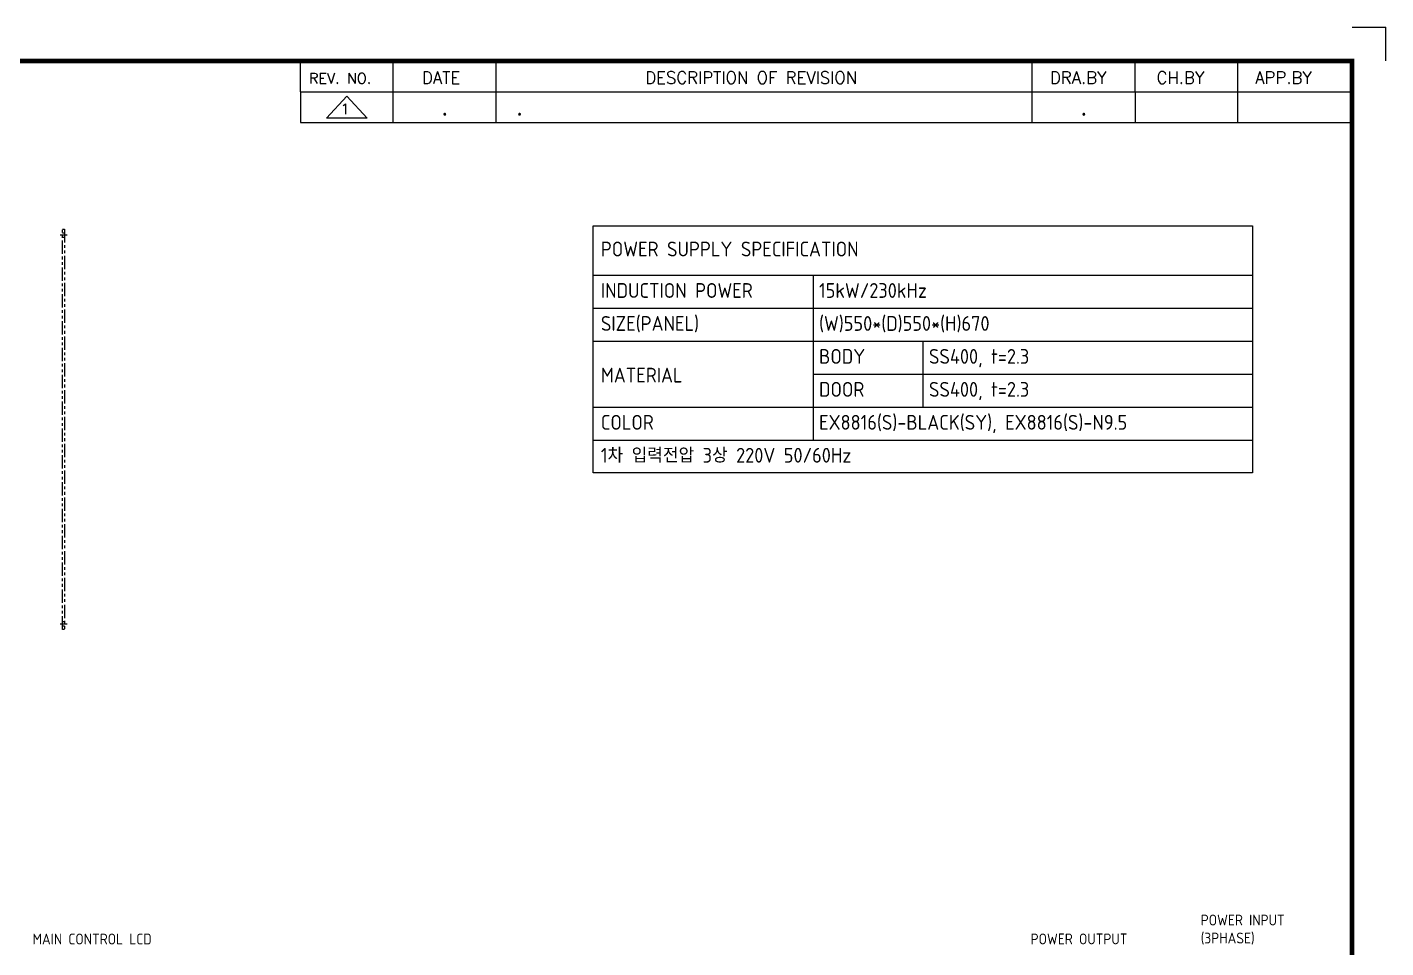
# Model space of a CAD drawing. Header units: millimetres. Extents: x 0 to 3356, y 0 to 2330.
# Drawn here: x 1749 to 3356, y 1241 to 2330 of the extents above; entities that cross this region are included whole.
import ezdxf
from ezdxf.enums import TextEntityAlignment as Align

# ---------------------------------------------------------------- set-up
doc = ezdxf.new("R2010")
doc.units = ezdxf.units.MM
doc.linetypes.add('PHANTOM2', pattern=[31.75, 15.875, -3.175, 3.175, -3.175, 3.175, -3.175])
doc.layers.add('FORMAT-1', color=7, linetype='Continuous')
doc.layers.add('스케치 형상(ISO)', color=3, linetype='Continuous', lineweight=25)
doc.styles.add('HAN', font='')
doc.styles.add('RC', font='ROMANC.SHX')
doc.styles.get("Standard").update_dxf_attribs({"font": 'ISOCP.SHX', "bigfont": 'WHGTXT.SHX'})
doc.styles.get('HAN').set_extended_font_data('GulimChe')

# ---------------------------------------------------------------- blocks, each defined once
blk = doc.blocks.new('format-3')
at = {"color": 3, "lineweight": 9}
for p in [(414.5, 291.3), (419.5, 286.3)]:
    blk.add_line(p, (419.5, 291.3), dxfattribs=at)
at = {"color": 180}
for p, q in [((258.97, 281.75), (258.97, 286.3)), ((272.71, 281.75), (272.71, 286.3)), ((287.94, 281.75), (287.94, 286.3)), ((367.22, 281.75), (367.22, 286.3)), ((382.45, 281.75), (382.45, 286.3)), ((397.61, 281.75), (397.61, 286.3)), ((258.97, 281.75), (414.5, 281.75))]:
    blk.add_line(p, q, dxfattribs=at)
at = {"layer": 'FORMAT-1', "const_width": 0.7}
blk.add_lwpolyline([(13, 5), (13, 286.3), (414.5, 286.3), (414.5, 5)], close=True, dxfattribs=at)
at = {"color": 2, "style": 'RC'}
for s, height, p in [('REV. NO.', 1.56, (260.23, 282.95)), ('DATE', 1.788, (276.95, 282.94)), ('DESCRIPTION OF REVISION', 1.7875, (309.98, 282.94)), ('DRA.BY', 1.788, (369.83, 282.94)), ('CH.BY', 1.788, (385.59, 282.94)), ('APP.BY', 1.788, (400.18, 282.94))]:
    blk.add_text(s, height=height, dxfattribs=at).set_placement(p)
at = {"style": 'HAN'}
for tag, height, p in [('MODEL-NAME', 3, (386.1, 31.53)), ('SCALE', 2.7, (320.81, 26.29)), ('PART-NAME', 3, (386.1, 26.29)), ('PART-NO', 3, (386.1, 21.01)), ('DRA-BY', 3, (260.72, 19.44)), ('CH-BY', 3, (277.21, 19.44)), ('APP-BY', 3, (293.7, 19.44)), ('관련업체', 3, (333.52, 9.26)), ('DRA-DATE', 2.5, (260.72, 7.47)), ('CH-DATE', 2.5, (277.21, 7.47)), ('APP-DATE', 2.5, (293.7, 7.47))]:
    blk.add_attdef(tag, text='', height=height, dxfattribs=at).set_placement(p, align=Align.MIDDLE_CENTER)
blk = doc.blocks.new('re3')
at = {"color": 180}
for p, q in [((0, 0), (0, -4.55)), ((6.87, -0.64), (3.86, -3.91)), ((6.87, -0.64), (9.88, -3.91)), ((13.74, -4.55), (13.74, 0)), ((28.97, -4.55), (28.97, 0)), ((108.25, -4.55), (108.25, 0)), ((123.49, -4.55), (123.49, 0)), ((138.64, -4.55), (138.64, 0)), ((9.88, -3.91), (3.86, -3.91)), ((0, -4.55), (155.53, -4.55))]:
    blk.add_line(p, q, dxfattribs=at)
at = {"color": 2, "style": 'RC', "oblique": 15}
blk.add_attdef('REV.NO', text='', height=1.56, dxfattribs=at).set_placement((6.59, -2.56), align=Align.MIDDLE_CENTER)
blk.add_attdef('-1', text='', height=1.56, dxfattribs=at).set_placement((9.37, -1.66), align=Align.MIDDLE_LEFT)
at = {"color": 2, "style": 'HAN'}
for tag, p in [('REV.-DATE', (21.36, -2.28)), ('DRA.BY', (115.87, -2.28)), ('CH.BY', (131.07, -2.28)), ('APP.BY', (147.09, -2.28))]:
    blk.add_attdef(tag, text='', height=2.5, dxfattribs=at).set_placement(p, align=Align.MIDDLE_CENTER)
blk.add_attdef('DESCRIPTION-OF-REVISION', text='', height=2.5, dxfattribs=at).set_placement((31.61, -2.28), align=Align.MIDDLE_LEFT)

msp = doc.modelspace()

# ---------------------------------------------------------------- linework, layer by layer
at = {"color": 6, "linetype": 'PHANTOM2'}
for p, q in [((1787.508, 2084.521), (1795.808, 2084.521)), ((1790.508, 2087.021), (1792.808, 2087.021)), ((1790.508, 2082.021), (1792.808, 2082.021)), ((1787.508, 1624.521), (1795.808, 1624.521)), ((1790.508, 1627.021), (1792.808, 1627.021)), ((1790.508, 1622.021), (1792.808, 1622.021))]:
    msp.add_line(p, q, dxfattribs=at)
msp.add_lwpolyline([(1792.808, 1617.521), (1790.508, 1617.521), (1790.508, 2091.521), (1792.808, 2091.521), (1792.808, 1617.521)], dxfattribs=at)
at = {"layer": '스케치 형상(ISO)'}
for p, q in [((2418.357, 2095.349), (3198.357, 2095.349)), ((2418.357, 1802.849), (2418.357, 2095.349)), ((3198.357, 2095.349), (3198.357, 1802.849)), ((2418.357, 2036.849), (3198.357, 2036.849)), ((2678.357, 2036.849), (2678.357, 1841.849)), ((2418.357, 1997.849), (3198.357, 1997.849)), ((2418.357, 1958.849), (3198.357, 1958.849)), ((2808.357, 1958.849), (2808.357, 1880.849)), ((2678.357, 1919.849), (3198.357, 1919.849)), ((2418.357, 1880.849), (3198.357, 1880.849)), ((2418.357, 1841.849), (3198.357, 1841.849)), ((3198.357, 1802.849), (2418.357, 1802.849))]:
    msp.add_line(p, q, dxfattribs=at)

# ---------------------------------------------------------------- block references
at = {"xscale": 8, "yscale": 8, "zscale": 8}
msp.add_blockref('format-3', (0, 0, 0), dxfattribs=at)
ref = msp.add_blockref('re3', (2071.726, 2254, 0), dxfattribs=dict(xscale=8, yscale=8, zscale=8))
ref.add_attrib('DRA.BY', '.', dxfattribs={"color": 2, "height": 20, "style": 'HAN'}).set_placement((2998.687, 2235.8, 0), align=Align.MIDDLE_CENTER)
ref.add_attrib('DESCRIPTION-OF-REVISION', '.', dxfattribs={"color": 2, "height": 20, "style": 'HAN'}).set_placement((2324.627, 2235.8, 0), align=Align.MIDDLE_LEFT)
ref.add_attrib('REV.-DATE', '.', dxfattribs={"color": 2, "height": 20, "style": 'HAN'}).set_placement((2242.593, 2235.8, 0), align=Align.MIDDLE_CENTER)
ref.add_attrib('REV.NO', '1', dxfattribs={"color": 2, "height": 12.48, "style": 'RC'}).set_placement((2124.434, 2233.541, 0), align=Align.MIDDLE_CENTER)

# ---------------------------------------------------------------- texts
at = {"color": 2}
for s, p in [('POWER SUPPLY SPECIFICATION ', (2427.285, 2059.118)), ('INDUCTION POWER ', (2427.285, 2010.056)), ('15kW/230kHz ', (2685.431, 2010.056)), ('SIZE(PANEL) ', (2427.285, 1971.056)), ('(W)550*(D)550*(H)670 ', (2685.431, 1971.056)), ('BODY ', (2685.431, 1932.056)), ('SS400, t=2.3 ', (2815.431, 1932.056)), ('MATERIAL ', (2427.285, 1909.901)), ('DOOR ', (2685.431, 1893.056)), ('SS400, t=2.3 ', (2815.431, 1893.056)), ('COLOR ', (2427.285, 1854.056)), ('EX8816(S)-BLACK(SY), EX8816(S)-N9.5 ', (2685.431, 1854.056)), ('1차 입력전압 3상 220V 50/60Hz ', (2427.285, 1815.056))]:
    msp.add_text(s, height=17.5, dxfattribs=at).set_placement(p)
at = {"color": 2, "char_height": 12.8, "attachment_point": 7}
for s, insert in [('POWER INPUT\\P(3PHASE)', (3136.997, 1244.842)), ('MAIN CONTROL LCD', (1754.804, 1244.938)), ('POWER OUTPUT', (2935.718, 1245.083))]:
    msp.add_mtext(s, dxfattribs=dict(at, insert=insert))

doc.saveas('drawing.dxf')
